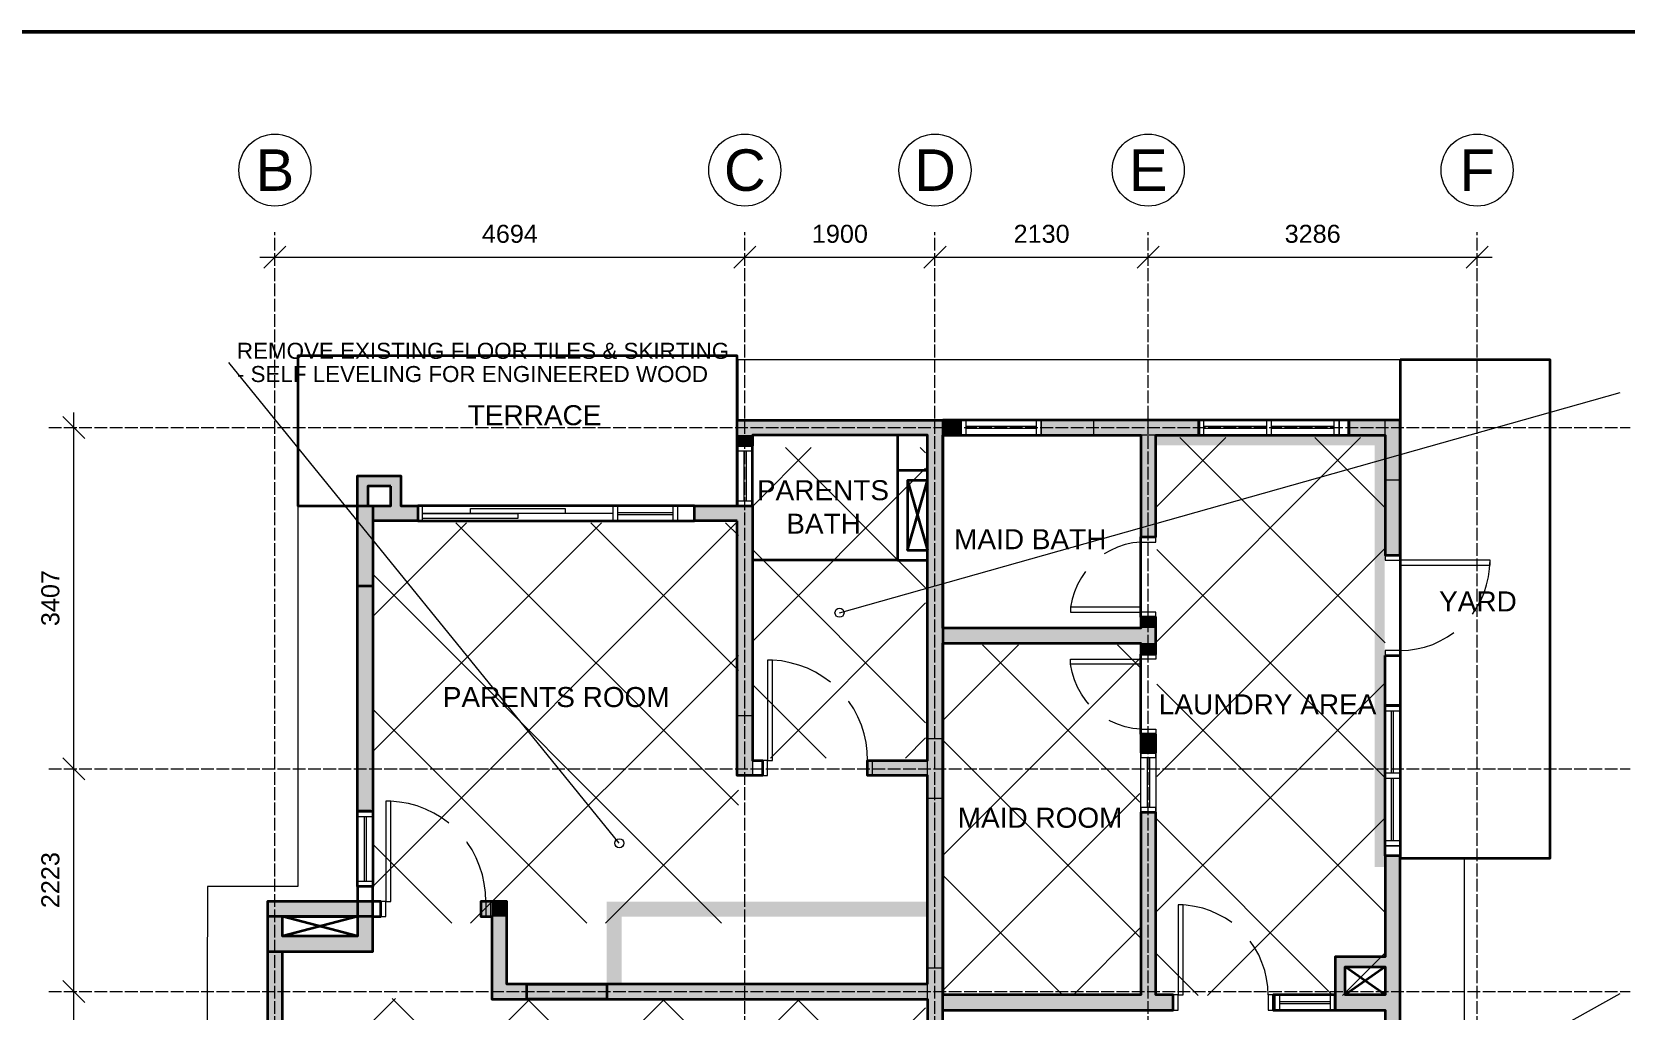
# Model space of a CAD drawing. Header units: millimetres. Extents: x 5 to 415, y 5 to 292.
# Drawn here: x 91.8 to 251, y 194.3 to 292 of the extents above; entities that cross this region are included whole.
import ezdxf
from ezdxf.enums import TextEntityAlignment as Align

# ---------------------------------------------------------------- set-up
doc = ezdxf.new("R2010")
doc.units = ezdxf.units.MM
doc.linetypes.add('DASHED', pattern=[1.524, 1.27, -0.254])
for name, color, linetype, lineweight in [('0-SHEET', 7, 'CONTINUOUS', 50), ('A-DOOR', 7, 'CONTINUOUS', 18), ('A-GRID', 8, 'DASHED', 13), ('A-GRID-TAG', 7, 'CONTINUOUS', 18), ('A-WALL', 250, 'CONTINUOUS', 35), ('A-WALL-DEMO', 1, 'DASHED', 35), ('A-WALL-FILL', 250, 'CONTINUOUS', 0), ('A-WALL-NEW', 5, 'CONTINUOUS', 35), ('A-WIND', 7, 'CONTINUOUS', 13), ('I-DIM', 5, 'CONTINUOUS', 13), ('I-NOTE', 1, 'CONTINUOUS', 13), ('I-ROOM', 7, 'CONTINUOUS', 13)]:
    doc.layers.add(name, color=color, linetype=linetype, lineweight=lineweight)
doc.styles.get("Standard").update_dxf_attribs({"font": 'arial.ttf'})

msp = doc.modelspace()

# ---------------------------------------------------------------- hatches: boundary and pattern name
at = {"layer": 'A-WALL-DEMO'}
h = msp.add_hatch(color=1, dxfattribs=at)
h.dxf.hatch_style = 1
h.paths.add_polyline_path([(181.29, 196.93), (137.77, 196.93), (181.29, 195.44), (181.29, 196.93)])
h = msp.add_hatch(color=1, dxfattribs=at)
h.dxf.hatch_style = 1
h.paths.add_polyline_path([(137.77, 196.93), (181.29, 195.44), (137.77, 195.44), (137.77, 196.93)])
at = {"layer": 'A-WALL-FILL', "true_color": 0x4d4d4d}
h = msp.add_hatch(color=7, dxfattribs=at)
h.dxf.hatch_style = 1
h.paths.add_polyline_path([(182.81, 253.25), (162.29, 253.25), (182.81, 251.75), (182.81, 253.25)])
h = msp.add_hatch(color=7, dxfattribs=at)
h.dxf.hatch_style = 1
h.paths.add_polyline_path([(162.29, 253.25), (182.81, 251.75), (162.29, 251.75), (162.29, 253.25)])
h = msp.add_hatch(color=7, dxfattribs=at)
h.dxf.hatch_style = 1
h.paths.add_polyline_path([(184.65, 253.25), (182.81, 253.25), (184.65, 251.75), (184.65, 253.25)])
h = msp.add_hatch(color=7, dxfattribs=at)
h.dxf.hatch_style = 1
h.paths.add_polyline_path([(182.81, 253.25), (184.65, 251.75), (182.81, 251.75), (182.81, 253.25)])
h = msp.add_hatch(color=7, dxfattribs=at)
h.dxf.hatch_style = 1
h.paths.add_polyline_path([(197.91, 253.25), (192.65, 253.25), (197.91, 251.75), (197.91, 253.25)])
h = msp.add_hatch(color=7, dxfattribs=at)
h.dxf.hatch_style = 1
h.paths.add_polyline_path([(192.65, 253.25), (197.91, 251.75), (192.65, 251.75), (192.65, 253.25)])
h = msp.add_hatch(color=7, dxfattribs=at)
h.dxf.hatch_style = 1
h.paths.add_polyline_path([(208.4, 253.25), (197.91, 253.25), (208.4, 251.75), (208.4, 253.25)])
h = msp.add_hatch(color=7, dxfattribs=at)
h.dxf.hatch_style = 1
h.paths.add_polyline_path([(197.91, 253.25), (208.4, 251.75), (197.91, 251.75), (197.91, 253.25)])
h = msp.add_hatch(color=7, dxfattribs=at)
h.dxf.hatch_style = 1
h.paths.add_polyline_path([(227.01, 253.25), (223.39, 253.25), (227.01, 251.75), (227.01, 253.25)])
h = msp.add_hatch(color=7, dxfattribs=at)
h.dxf.hatch_style = 1
h.paths.add_polyline_path([(223.39, 253.25), (227.01, 251.75), (223.39, 251.75), (223.39, 253.25)])
h = msp.add_hatch(color=7, dxfattribs=at)
h.dxf.hatch_style = 1
h.paths.add_polyline_path([(228.51, 253.25), (227.01, 253.25), (228.51, 247.24), (228.51, 253.25)])
h = msp.add_hatch(color=7, dxfattribs=at)
h.dxf.hatch_style = 1
h.paths.add_polyline_path([(227.01, 253.25), (228.51, 247.24), (227.01, 247.24), (227.01, 253.25)])
h = msp.add_hatch(color=7, dxfattribs=at)
h.dxf.hatch_style = 1
h.paths.add_polyline_path([(163.81, 251.75), (162.29, 251.75), (163.81, 250.67), (163.81, 251.75)])
h = msp.add_hatch(color=7, dxfattribs=at)
h.dxf.hatch_style = 1
h.paths.add_polyline_path([(162.29, 251.75), (163.81, 250.67), (162.29, 250.67), (162.29, 251.75)])
h = msp.add_hatch(color=7, dxfattribs=at)
h.dxf.hatch_style = 1
h.paths.add_polyline_path([(182.81, 251.75), (181.29, 251.75), (182.81, 239.27), (182.81, 251.75)])
h = msp.add_hatch(color=7, dxfattribs=at)
h.dxf.hatch_style = 1
h.paths.add_polyline_path([(181.29, 251.75), (182.81, 239.27), (181.29, 239.27), (181.29, 251.75)])
h = msp.add_hatch(color=7, dxfattribs=at)
h.dxf.hatch_style = 1
h.paths.add_polyline_path([(204.11, 251.75), (202.59, 251.75), (204.11, 241.57), (204.11, 251.75)])
h = msp.add_hatch(color=7, dxfattribs=at)
h.dxf.hatch_style = 1
h.paths.add_polyline_path([(202.59, 251.75), (204.11, 241.57), (202.59, 241.57), (202.59, 251.75)])
h = msp.add_hatch(color=7, dxfattribs=at)
h.dxf.hatch_style = 1
h.paths.add_polyline_path([(128.69, 247.66), (124.36, 247.66), (128.69, 246.66), (128.69, 247.66)])
h = msp.add_hatch(color=7, dxfattribs=at)
h.dxf.hatch_style = 1
h.paths.add_polyline_path([(124.36, 247.66), (128.69, 246.66), (124.36, 246.66), (124.36, 247.66)])
h = msp.add_hatch(color=7, dxfattribs=at)
h.dxf.hatch_style = 1
h.paths.add_polyline_path([(228.51, 247.24), (227.01, 247.24), (228.51, 239.75), (228.51, 247.24)])
h = msp.add_hatch(color=7, dxfattribs=at)
h.dxf.hatch_style = 1
h.paths.add_polyline_path([(227.01, 247.24), (228.51, 239.75), (227.01, 239.75), (227.01, 247.24)])
h = msp.add_hatch(color=7, dxfattribs=at)
h.dxf.hatch_style = 1
h.paths.add_polyline_path([(125.37, 246.66), (124.36, 246.66), (125.37, 244.67), (125.37, 246.66)])
h = msp.add_hatch(color=7, dxfattribs=at)
h.dxf.hatch_style = 1
h.paths.add_polyline_path([(124.36, 246.66), (125.37, 244.67), (124.36, 244.67), (124.36, 246.66)])
h = msp.add_hatch(color=7, dxfattribs=at)
h.dxf.hatch_style = 1
h.paths.add_polyline_path([(128.69, 246.66), (127.69, 246.66), (128.69, 244.67), (128.69, 246.66)])
h = msp.add_hatch(color=7, dxfattribs=at)
h.dxf.hatch_style = 1
h.paths.add_polyline_path([(127.69, 246.66), (128.69, 244.67), (127.69, 244.67), (127.69, 246.66)])
h = msp.add_hatch(color=7, dxfattribs=at)
h.dxf.hatch_style = 1
h.paths.add_polyline_path([(130.36, 244.67), (124.36, 244.67), (130.36, 243.17), (130.36, 244.67)])
h = msp.add_hatch(color=7, dxfattribs=at)
h.dxf.hatch_style = 1
h.paths.add_polyline_path([(124.36, 244.67), (130.36, 243.17), (124.36, 243.17), (124.36, 244.67)])
h = msp.add_hatch(color=7, dxfattribs=at)
h.dxf.hatch_style = 1
h.paths.add_polyline_path([(124.36, 244.67), (124.36, 236.67), (125.87, 244.67), (124.36, 244.67)])
h = msp.add_hatch(color=7, dxfattribs=at)
h.dxf.hatch_style = 1
h.paths.add_polyline_path([(124.36, 236.67), (125.87, 244.67), (125.87, 236.67), (124.36, 236.67)])
h = msp.add_hatch(color=7, dxfattribs=at)
h.dxf.hatch_style = 1
h.paths.add_polyline_path([(163.81, 244.67), (158, 244.67), (163.81, 243.17), (163.81, 244.67)])
h = msp.add_hatch(color=7, dxfattribs=at)
h.dxf.hatch_style = 1
h.paths.add_polyline_path([(158, 244.67), (163.81, 243.17), (158, 243.17), (158, 244.67)])
h = msp.add_hatch(color=7, dxfattribs=at)
h.dxf.hatch_style = 1
h.paths.add_polyline_path([(125.87, 243.17), (124.36, 243.17), (125.87, 214.2), (125.87, 243.17)])
h = msp.add_hatch(color=7, dxfattribs=at)
h.dxf.hatch_style = 1
h.paths.add_polyline_path([(124.36, 243.17), (125.87, 214.2), (124.36, 214.2), (124.36, 243.17)])
h = msp.add_hatch(color=7, dxfattribs=at)
h.dxf.hatch_style = 1
h.paths.add_polyline_path([(163.81, 243.17), (162.29, 243.17), (163.81, 223.76), (163.81, 243.17)])
h = msp.add_hatch(color=7, dxfattribs=at)
h.dxf.hatch_style = 1
h.paths.add_polyline_path([(162.29, 243.17), (163.81, 223.76), (162.29, 223.76), (162.29, 243.17)])
h = msp.add_hatch(color=7, dxfattribs=at)
h.dxf.hatch_style = 1
h.paths.add_polyline_path([(182.81, 239.27), (181.29, 239.27), (182.81, 230.97), (182.81, 239.27)])
h = msp.add_hatch(color=7, dxfattribs=at)
h.dxf.hatch_style = 1
h.paths.add_polyline_path([(181.29, 239.27), (182.81, 230.97), (181.29, 230.97), (181.29, 239.27)])
h = msp.add_hatch(color=7, dxfattribs=at)
h.dxf.hatch_style = 1
h.paths.add_polyline_path([(204.11, 232.47), (182.81, 232.47), (204.11, 230.97), (204.11, 232.47)])
h = msp.add_hatch(color=7, dxfattribs=at)
h.dxf.hatch_style = 1
h.paths.add_polyline_path([(182.81, 232.47), (204.11, 230.97), (182.81, 230.97), (182.81, 232.47)])
h = msp.add_hatch(color=7, dxfattribs=at)
h.dxf.hatch_style = 1
h.paths.add_polyline_path([(204.11, 233.57), (202.59, 233.57), (204.11, 232.47), (204.11, 233.57)])
h = msp.add_hatch(color=7, dxfattribs=at)
h.dxf.hatch_style = 1
h.paths.add_polyline_path([(202.59, 233.57), (204.11, 232.47), (202.59, 232.47), (202.59, 233.57)])
h = msp.add_hatch(color=7, dxfattribs=at)
h.dxf.hatch_style = 1
h.paths.add_polyline_path([(182.81, 230.97), (181.29, 230.97), (182.81, 221.46), (182.81, 230.97)])
h = msp.add_hatch(color=7, dxfattribs=at)
h.dxf.hatch_style = 1
h.paths.add_polyline_path([(181.29, 230.97), (182.81, 221.46), (181.29, 221.46), (181.29, 230.97)])
h = msp.add_hatch(color=7, dxfattribs=at)
h.dxf.hatch_style = 1
h.paths.add_polyline_path([(204.11, 230.97), (202.59, 230.97), (204.11, 229.87), (204.11, 230.97)])
h = msp.add_hatch(color=7, dxfattribs=at)
h.dxf.hatch_style = 1
h.paths.add_polyline_path([(202.59, 230.97), (204.11, 229.87), (202.59, 229.87), (202.59, 230.97)])
h = msp.add_hatch(color=7, dxfattribs=at)
h.dxf.hatch_style = 1
h.paths.add_polyline_path([(163.81, 223.76), (162.29, 223.76), (163.81, 217.76), (163.81, 223.76)])
h = msp.add_hatch(color=7, dxfattribs=at)
h.dxf.hatch_style = 1
h.paths.add_polyline_path([(162.29, 223.76), (163.81, 217.76), (162.29, 217.76), (162.29, 223.76)])
h = msp.add_hatch(color=7, dxfattribs=at)
h.dxf.hatch_style = 1
h.paths.add_polyline_path([(182.81, 221.46), (181.29, 221.46), (182.81, 215.46), (182.81, 221.46)])
h = msp.add_hatch(color=7, dxfattribs=at)
h.dxf.hatch_style = 1
h.paths.add_polyline_path([(181.29, 221.46), (182.81, 215.46), (181.29, 215.46), (181.29, 221.46)])
h = msp.add_hatch(color=7, dxfattribs=at)
h.dxf.hatch_style = 1
h.paths.add_polyline_path([(204.11, 221.87), (202.59, 221.87), (204.11, 220.05), (204.11, 221.87)])
h = msp.add_hatch(color=7, dxfattribs=at)
h.dxf.hatch_style = 1
h.paths.add_polyline_path([(202.59, 221.87), (204.11, 220.05), (202.59, 220.05), (202.59, 221.87)])
h = msp.add_hatch(color=7, dxfattribs=at)
h.dxf.hatch_style = 1
h.paths.add_polyline_path([(181.29, 219.27), (175.29, 219.27), (181.29, 217.76), (181.29, 219.27)])
h = msp.add_hatch(color=7, dxfattribs=at)
h.dxf.hatch_style = 1
h.paths.add_polyline_path([(175.29, 219.27), (181.29, 217.76), (175.29, 217.76), (175.29, 219.27)])
h = msp.add_hatch(color=7, dxfattribs=at)
h.dxf.hatch_style = 1
h.paths.add_polyline_path([(182.81, 215.46), (181.29, 215.46), (182.81, 198.54), (182.81, 215.46)])
h = msp.add_hatch(color=7, dxfattribs=at)
h.dxf.hatch_style = 1
h.paths.add_polyline_path([(181.29, 215.46), (182.81, 198.54), (181.29, 198.54), (181.29, 215.46)])
h = msp.add_hatch(color=7, dxfattribs=at)
h.dxf.hatch_style = 1
h.paths.add_polyline_path([(204.11, 214.07), (202.59, 214.07), (204.11, 195.85), (204.11, 214.07)])
h = msp.add_hatch(color=7, dxfattribs=at)
h.dxf.hatch_style = 1
h.paths.add_polyline_path([(202.59, 214.07), (204.11, 195.85), (202.59, 195.85), (202.59, 214.07)])
h = msp.add_hatch(color=7, dxfattribs=at)
h.dxf.hatch_style = 1
h.paths.add_polyline_path([(228.51, 209.74), (227.01, 209.74), (228.51, 199.64), (228.51, 209.74)])
h = msp.add_hatch(color=7, dxfattribs=at)
h.dxf.hatch_style = 1
h.paths.add_polyline_path([(227.01, 209.74), (228.51, 199.64), (227.01, 199.64), (227.01, 209.74)])
h = msp.add_hatch(color=7, dxfattribs=at)
h.dxf.hatch_style = 1
h.paths.add_polyline_path([(125.87, 205.19), (115.36, 205.19), (125.87, 203.69), (125.87, 205.19)])
h = msp.add_hatch(color=7, dxfattribs=at)
h.dxf.hatch_style = 1
h.paths.add_polyline_path([(115.36, 205.19), (125.87, 203.69), (115.36, 203.69), (115.36, 205.19)])
h = msp.add_hatch(color=7, dxfattribs=at)
h.dxf.hatch_style = 1
h.paths.add_polyline_path([(139.26, 205.19), (136.66, 205.19), (139.26, 203.69), (139.26, 205.19)])
h = msp.add_hatch(color=7, dxfattribs=at)
h.dxf.hatch_style = 1
h.paths.add_polyline_path([(136.66, 205.19), (139.26, 203.69), (136.66, 203.69), (136.66, 205.19)])
h = msp.add_hatch(color=7, dxfattribs=at)
h.dxf.hatch_style = 1
h.paths.add_polyline_path([(116.86, 203.69), (115.36, 203.69), (116.86, 201.7), (116.86, 203.69)])
h = msp.add_hatch(color=7, dxfattribs=at)
h.dxf.hatch_style = 1
h.paths.add_polyline_path([(115.36, 203.69), (116.86, 201.7), (115.36, 201.7), (115.36, 203.69)])
h = msp.add_hatch(color=7, dxfattribs=at)
h.dxf.hatch_style = 1
h.paths.add_polyline_path([(125.87, 203.69), (124.36, 203.69), (125.87, 201.7), (125.87, 203.69)])
h = msp.add_hatch(color=7, dxfattribs=at)
h.dxf.hatch_style = 1
h.paths.add_polyline_path([(124.36, 203.69), (125.87, 201.7), (124.36, 201.7), (124.36, 203.69)])
h = msp.add_hatch(color=7, dxfattribs=at)
h.dxf.hatch_style = 1
h.paths.add_polyline_path([(139.26, 203.69), (137.77, 203.69), (139.26, 196.93), (139.26, 203.69)])
h = msp.add_hatch(color=7, dxfattribs=at)
h.dxf.hatch_style = 1
h.paths.add_polyline_path([(137.77, 203.69), (139.26, 196.93), (137.77, 196.93), (137.77, 203.69)])
h = msp.add_hatch(color=7, dxfattribs=at)
h.dxf.hatch_style = 1
h.paths.add_polyline_path([(125.87, 201.7), (115.36, 201.7), (125.87, 200.18), (125.87, 201.7)])
h = msp.add_hatch(color=7, dxfattribs=at)
h.dxf.hatch_style = 1
h.paths.add_polyline_path([(115.36, 201.7), (125.87, 200.18), (115.36, 200.18), (115.36, 201.7)])
h = msp.add_hatch(color=7, dxfattribs=at)
h.dxf.hatch_style = 1
h.paths.add_polyline_path([(116.86, 200.18), (115.36, 200.18), (116.86, 189.13), (116.86, 200.18)])
h = msp.add_hatch(color=7, dxfattribs=at)
h.dxf.hatch_style = 1
h.paths.add_polyline_path([(115.36, 200.18), (116.86, 189.13), (115.36, 189.13), (115.36, 200.18)])
h = msp.add_hatch(color=7, dxfattribs=at)
h.dxf.hatch_style = 1
h.paths.add_polyline_path([(228.51, 199.64), (222.01, 199.64), (228.51, 198.65), (228.51, 199.64)])
h = msp.add_hatch(color=7, dxfattribs=at)
h.dxf.hatch_style = 1
h.paths.add_polyline_path([(222.01, 199.64), (228.51, 198.65), (222.01, 198.65), (222.01, 199.64)])
h = msp.add_hatch(color=7, dxfattribs=at)
h.dxf.hatch_style = 1
h.paths.add_polyline_path([(182.81, 198.54), (181.29, 198.54), (182.81, 187.53), (182.81, 198.54)])
h = msp.add_hatch(color=7, dxfattribs=at)
h.dxf.hatch_style = 1
h.paths.add_polyline_path([(181.29, 198.54), (182.81, 187.53), (181.29, 187.53), (181.29, 198.54)])
h = msp.add_hatch(color=7, dxfattribs=at)
h.dxf.hatch_style = 1
h.paths.add_polyline_path([(223, 198.65), (222.01, 198.65), (223, 195.85), (223, 198.65)])
h = msp.add_hatch(color=7, dxfattribs=at)
h.dxf.hatch_style = 1
h.paths.add_polyline_path([(222.01, 198.65), (223, 195.85), (222.01, 195.85), (222.01, 198.65)])
h = msp.add_hatch(color=7, dxfattribs=at)
h.dxf.hatch_style = 1
h.paths.add_polyline_path([(228.51, 198.65), (227.01, 198.65), (228.51, 195.85), (228.51, 198.65)])
h = msp.add_hatch(color=7, dxfattribs=at)
h.dxf.hatch_style = 1
h.paths.add_polyline_path([(227.01, 198.65), (228.51, 195.85), (227.01, 195.85), (227.01, 198.65)])
h = msp.add_hatch(color=7, dxfattribs=at)
h.dxf.hatch_style = 1
h.paths.add_polyline_path([(181.29, 196.93), (137.77, 196.93), (181.29, 195.44), (181.29, 196.93)])
h = msp.add_hatch(color=7, dxfattribs=at)
h.dxf.hatch_style = 1
h.paths.add_polyline_path([(137.77, 196.93), (181.29, 195.44), (137.77, 195.44), (137.77, 196.93)])
h = msp.add_hatch(color=7, dxfattribs=at)
h.dxf.hatch_style = 1
h.paths.add_polyline_path([(141.25, 195.44), (149.27, 195.44), (141.25, 196.93), (141.25, 195.44)])
h = msp.add_hatch(color=7, dxfattribs=at)
h.dxf.hatch_style = 1
h.paths.add_polyline_path([(149.27, 195.44), (141.25, 196.93), (149.27, 196.93), (149.27, 195.44)])
h = msp.add_hatch(color=7, dxfattribs=at)
h.dxf.hatch_style = 1
h.paths.add_polyline_path([(205.82, 195.85), (182.81, 195.85), (205.82, 194.33), (205.82, 195.85)])
h = msp.add_hatch(color=7, dxfattribs=at)
h.dxf.hatch_style = 1
h.paths.add_polyline_path([(182.81, 195.85), (205.82, 194.33), (182.81, 194.33), (182.81, 195.85)])
h = msp.add_hatch(color=7, dxfattribs=at)
h.dxf.hatch_style = 1
h.paths.add_polyline_path([(228.51, 195.85), (222.01, 195.85), (228.51, 194.33), (228.51, 195.85)])
h = msp.add_hatch(color=7, dxfattribs=at)
h.dxf.hatch_style = 1
h.paths.add_polyline_path([(222.01, 195.85), (228.51, 194.33), (222.01, 194.33), (222.01, 195.85)])
h = msp.add_hatch(color=7, dxfattribs=at)
h.dxf.hatch_style = 1
h.paths.add_polyline_path([(228.51, 194.33), (227.01, 194.33), (228.51, 191.65), (228.51, 194.33)])
h = msp.add_hatch(color=7, dxfattribs=at)
h.dxf.hatch_style = 1
h.paths.add_polyline_path([(227.01, 194.33), (228.51, 191.65), (227.01, 191.65), (227.01, 194.33)])
at = {"layer": 'A-WALL-NEW'}
h = msp.add_hatch(color=5, dxfattribs=at)
h.dxf.hatch_style = 1
h.paths.add_polyline_path([(226.97, 251.72), (204.07, 251.72), (226.97, 250.72), (226.97, 251.72)])
h = msp.add_hatch(color=5, dxfattribs=at)
h.dxf.hatch_style = 1
h.paths.add_polyline_path([(204.07, 251.72), (226.97, 250.72), (204.07, 250.72), (204.07, 251.72)])
h = msp.add_hatch(color=5, dxfattribs=at)
h.dxf.hatch_style = 1
h.paths.add_polyline_path([(226.97, 250.72), (225.97, 250.72), (226.97, 208.63), (226.97, 250.72)])
h = msp.add_hatch(color=5, dxfattribs=at)
h.dxf.hatch_style = 1
h.paths.add_polyline_path([(225.97, 250.72), (226.97, 208.63), (225.97, 208.63), (225.97, 250.72)])
h = msp.add_hatch(color=5, dxfattribs=at)
h.dxf.hatch_style = 1
h.paths.add_polyline_path([(139.24, 205.17), (137.74, 205.17), (139.24, 203.67), (139.24, 205.17)])
h = msp.add_hatch(color=5, dxfattribs=at)
h.dxf.hatch_style = 1
h.paths.add_polyline_path([(137.74, 205.17), (139.24, 203.67), (137.74, 203.67), (137.74, 205.17)])
h = msp.add_hatch(color=5, dxfattribs=at)
h.dxf.hatch_style = 1
h.paths.add_polyline_path([(181.28, 205.17), (149.24, 205.17), (181.28, 203.67), (181.28, 205.17)])
h = msp.add_hatch(color=5, dxfattribs=at)
h.dxf.hatch_style = 1
h.paths.add_polyline_path([(149.24, 205.17), (181.28, 203.67), (149.24, 203.67), (149.24, 205.17)])
h = msp.add_hatch(color=5, dxfattribs=at)
h.dxf.hatch_style = 1
h.paths.add_polyline_path([(139.24, 203.67), (137.74, 203.67), (139.24, 196.93), (139.24, 203.67)])
h = msp.add_hatch(color=5, dxfattribs=at)
h.dxf.hatch_style = 1
h.paths.add_polyline_path([(137.74, 203.67), (139.24, 196.93), (137.74, 196.93), (137.74, 203.67)])
h = msp.add_hatch(color=5, dxfattribs=at)
h.dxf.hatch_style = 1
h.paths.add_polyline_path([(150.74, 203.67), (149.24, 203.67), (150.74, 195.43), (150.74, 203.67)])
h = msp.add_hatch(color=5, dxfattribs=at)
h.dxf.hatch_style = 1
h.paths.add_polyline_path([(149.24, 203.67), (150.74, 195.43), (149.24, 195.43), (149.24, 203.67)])
h = msp.add_hatch(color=5, dxfattribs=at)
h.dxf.hatch_style = 1
h.paths.add_polyline_path([(141.24, 196.93), (137.74, 196.93), (141.24, 195.43), (141.24, 196.93)])
h = msp.add_hatch(color=5, dxfattribs=at)
h.dxf.hatch_style = 1
h.paths.add_polyline_path([(137.74, 196.93), (141.24, 195.43), (137.74, 195.43), (137.74, 196.93)])
at = {"layer": 'I-NOTE'}
h = msp.add_hatch(dxfattribs=at)
h.set_pattern_fill('ANSI37', scale=3)
h.paths.add_polyline_path([(204.2, 195.8), (227, 195.8), (227, 251.5), (204.2, 251.5)])
h = msp.add_hatch(dxfattribs=at)
h.set_pattern_fill('ANSI37', scale=3)
h.paths.add_polyline_path([(163.9, 219.5), (181.1, 219.5), (181.1, 250.5), (163.9, 250.5)])
h = msp.add_hatch(dxfattribs=at)
h.set_pattern_fill('ANSI37', scale=3)
h.paths.add_polyline_path([(125.9, 203), (162.4, 203), (162.4, 243), (125.9, 243)])
h = msp.add_hatch(dxfattribs=at)
h.set_pattern_fill('ANSI37', scale=3)
h.paths.add_polyline_path([(182.8, 195.8), (202.5, 195.8), (202.5, 230.8), (182.8, 230.8)])
h = msp.add_hatch(dxfattribs=at)
h.set_pattern_fill('ANSI37', scale=3)
h.paths.add_polyline_path([(116.9, 146), (148.5, 146), (148.5, 195.5), (116.9, 195.5)])
h = msp.add_hatch(dxfattribs=at)
h.set_pattern_fill('ANSI37', scale=3)
h.paths.add_polyline_path([(148.5, 146), (181.1, 146), (181.1, 195.5), (148.5, 195.5)])

# ---------------------------------------------------------------- linework, layer by layer
at = {"layer": '0-SHEET'}
msp.add_lwpolyline([(5, 5), (415, 5), (415, 292), (5, 292)], close=True, dxfattribs=at)
at = {"layer": 'A-DOOR'}
for points in [[(184.65, 253.25), (192.65, 253.25), (192.65, 251.75), (184.65, 251.75), (184.65, 253.25)], [(185.15, 253.25), (184.65, 253.25), (184.65, 251.75), (185.15, 251.75), (185.15, 253.25)], [(192.65, 253.25), (192.15, 253.25), (192.15, 251.75), (192.65, 251.75), (192.65, 253.25)], [(208.4, 253.25), (222.4, 253.25), (222.4, 251.75), (208.4, 251.75), (208.4, 253.25)], [(208.9, 253.25), (208.4, 253.25), (208.4, 251.75), (208.9, 251.75), (208.9, 253.25)], [(215.66, 253.25), (215.16, 253.25), (215.16, 251.75), (215.66, 251.75), (215.66, 253.25)], [(222.4, 253.25), (221.9, 253.25), (221.9, 251.75), (222.4, 251.75), (222.4, 253.25)], [(192.15, 252.6), (185.15, 252.6)], [(192.15, 252.4), (185.15, 252.4)], [(215.16, 252.6), (208.9, 252.6)], [(215.16, 252.4), (208.9, 252.4)], [(221.9, 252.6), (215.66, 252.6)], [(221.9, 252.4), (215.66, 252.4)], [(162.29, 244.67), (162.29, 250.67), (163.81, 250.67), (163.81, 244.67), (162.29, 244.67)], [(162.29, 250.67), (162.29, 250.17), (163.81, 250.17), (163.81, 250.67), (162.29, 250.67)], [(162.94, 250.17), (162.94, 245.16)], [(163.16, 250.17), (163.16, 245.16)], [(162.29, 245.16), (162.29, 244.67), (163.81, 244.67), (163.81, 245.16), (162.29, 245.16)], [(130.36, 244.67), (130.36, 243.17), (156.36, 243.17), (156.36, 244.67), (130.36, 244.67)], [(130.85, 244.67), (130.36, 244.67), (130.36, 243.17), (130.85, 243.17), (130.85, 244.67)], [(149.86, 243.91), (130.85, 243.91)], [(140.37, 243.91), (140.37, 243.41), (130.85, 243.41), (130.85, 243.91), (140.37, 243.91)], [(145.11, 244.41), (145.11, 243.91), (135.62, 243.91), (135.62, 244.41), (145.11, 244.41)], [(150.35, 244.67), (149.86, 244.67), (149.86, 243.17), (150.35, 243.17), (150.35, 244.67)], [(150.35, 244.02), (155.86, 244.02)], [(150.35, 243.82), (155.86, 243.82)], [(156.36, 244.67), (155.86, 244.67), (155.86, 243.17), (156.36, 243.17), (156.36, 244.67)], [(202.59, 241.07), (201.81, 240.98), (201.03, 240.81), (200.27, 240.55), (199.56, 240.22), (198.95, 239.88)], [(204.11, 241.07), (204.11, 241.57), (202.59, 241.57), (202.59, 241.07), (204.11, 241.07)], [(227.01, 239.75), (227.01, 239.25), (228.51, 239.25), (228.51, 239.75), (227.01, 239.75)], [(228.51, 239.25), (228.51, 238.75), (237.5, 238.75), (237.5, 239.25), (228.51, 239.25)], [(235.72, 233.88), (236.15, 234.5), (236.57, 235.24), (236.89, 236), (237.15, 236.78), (237.35, 237.58), (237.45, 238.4), (237.5, 239.25)], [(197.07, 238.12), (196.66, 237.54), (196.29, 236.84), (195.96, 236.11), (195.75, 235.35), (195.59, 234.57)], [(202.59, 234.07), (202.59, 234.57), (195.59, 234.57), (195.59, 234.07), (202.59, 234.07)], [(204.11, 233.57), (204.11, 234.07), (202.59, 234.07), (202.59, 233.57), (204.11, 233.57)], [(228.51, 230.24), (229.33, 230.28), (230.15, 230.39), (230.95, 230.58), (231.76, 230.84), (232.51, 231.19), (233.23, 231.6), (233.88, 232.03)], [(165.3, 219.27), (165.8, 219.27), (165.8, 229.26), (165.3, 229.26), (165.3, 219.27)], [(171.61, 227.07), (171.59, 227.09), (170.85, 227.61), (170.09, 228.09), (169.29, 228.48), (168.45, 228.78), (167.58, 229.02), (166.69, 229.2), (165.8, 229.26)], [(202.59, 229.37), (202.59, 228.87), (195.59, 228.87), (195.59, 229.37), (202.59, 229.37)], [(204.11, 229.87), (204.11, 229.37), (202.59, 229.37), (202.59, 229.87), (204.11, 229.87)], [(227.01, 230.24), (227.01, 229.74), (228.51, 229.74), (228.51, 230.24), (227.01, 230.24)], [(197.41, 224.88), (197.11, 225.23), (196.66, 225.88), (196.29, 226.57), (195.96, 227.31), (195.75, 228.07), (195.59, 228.87)], [(175.29, 219.27), (175.27, 220.16), (175.16, 221.05), (174.97, 221.92), (174.69, 222.78), (174.34, 223.61), (173.93, 224.41), (173.43, 225.14), (173.41, 225.19)], [(228.51, 224.73), (228.51, 210.74), (227.01, 210.74), (227.01, 224.73), (228.51, 224.73)], [(228.51, 224.23), (228.51, 224.73), (227.01, 224.73), (227.01, 224.23), (228.51, 224.23)], [(202.59, 222.37), (201.81, 222.46), (201.03, 222.61), (200.27, 222.87), (199.56, 223.19), (199.43, 223.26)], [(227.66, 217.99), (227.66, 224.23)], [(227.86, 217.99), (227.86, 224.23)], [(204.11, 222.37), (204.11, 221.87), (202.59, 221.87), (202.59, 222.37), (204.11, 222.37)], [(202.59, 214.07), (202.59, 220.05), (204.11, 220.05), (204.11, 214.07), (202.59, 214.07)], [(202.59, 220.05), (202.59, 219.55), (204.11, 219.55), (204.11, 220.05), (202.59, 220.05)], [(164.81, 217.76), (165.3, 217.76), (165.3, 219.27), (164.81, 219.27), (164.81, 217.76)], [(175.29, 217.76), (175.81, 217.76), (175.81, 219.27), (175.29, 219.27), (175.29, 217.76)], [(203.24, 219.55), (203.24, 214.57)], [(203.46, 219.55), (203.46, 214.57)], [(228.51, 217.5), (228.51, 217.99), (227.01, 217.99), (227.01, 217.5), (228.51, 217.5)], [(227.66, 211.23), (227.66, 217.5)], [(227.86, 211.23), (227.86, 217.5)], [(127.17, 205.19), (127.67, 205.19), (127.67, 215.2), (127.17, 215.2), (127.17, 205.19)], [(133.48, 212.99), (133.45, 213.03), (132.72, 213.55), (131.96, 214.01), (131.14, 214.4), (130.31, 214.72), (129.45, 214.96), (128.56, 215.11), (127.67, 215.2)], [(124.36, 206.68), (124.36, 214.2), (125.87, 214.2), (125.87, 206.68), (124.36, 206.68)], [(124.36, 214.2), (124.36, 213.68), (125.87, 213.68), (125.87, 214.2), (124.36, 214.2)], [(125.01, 213.68), (125.01, 207.18)], [(125.22, 213.68), (125.22, 207.18)], [(202.59, 214.57), (202.59, 214.07), (204.11, 214.07), (204.11, 214.57), (202.59, 214.57)], [(137.16, 205.19), (137.14, 206.08), (137.01, 206.99), (136.83, 207.85), (136.55, 208.7), (136.21, 209.54), (135.79, 210.32), (135.3, 211.08), (135.27, 211.13)], [(228.51, 210.74), (228.51, 211.23), (227.01, 211.23), (227.01, 210.74), (228.51, 210.74)], [(124.36, 207.18), (124.36, 206.68), (125.87, 206.68), (125.87, 207.18), (124.36, 207.18)], [(126.67, 203.69), (127.17, 203.69), (127.17, 205.19), (126.67, 205.19), (126.67, 203.69)], [(137.16, 203.69), (137.66, 203.69), (137.66, 205.19), (137.16, 205.19), (137.16, 203.69)], [(206.32, 195.85), (206.82, 195.85), (206.82, 204.84), (206.32, 204.84), (206.32, 195.85)], [(211.69, 203.07), (211.06, 203.5), (210.33, 203.89), (209.57, 204.24), (208.79, 204.5), (207.97, 204.69), (207.14, 204.8), (206.32, 204.84)], [(215.33, 195.85), (215.29, 196.67), (215.16, 197.5), (214.99, 198.3), (214.7, 199.1), (214.38, 199.86), (213.97, 200.57), (213.53, 201.22)], [(205.82, 194.33), (206.32, 194.33), (206.32, 195.85), (205.82, 195.85), (205.82, 194.33)], [(215.33, 194.33), (215.83, 194.33), (215.83, 195.85), (215.33, 195.85), (215.33, 194.33)], [(222.01, 194.33), (216, 194.33), (216, 195.85), (222.01, 195.85), (222.01, 194.33)], [(216, 194.33), (216.5, 194.33), (216.5, 195.85), (216, 195.85), (216, 194.33)], [(221.51, 194.33), (222.01, 194.33), (222.01, 195.85), (221.51, 195.85), (221.51, 194.33)], [(216.5, 195.2), (221.51, 195.2)], [(216.5, 194.98), (221.51, 194.98)]]:
    msp.add_lwpolyline(points, dxfattribs=at)
at = {"layer": 'A-GRID'}
for p, q in [((116.1, 37), (116.1, 272)), ((163.04, 37), (163.04, 272)), ((182.04, 37), (182.04, 272)), ((203.34, 37), (203.34, 272)), ((236.2, 37), (236.2, 272)), ((93.5, 252.5), (251.5, 252.5)), ((93.5, 218.43), (251.5, 218.43)), ((93.5, 196.2), (251.5, 196.2))]:
    msp.add_line(p, q, dxfattribs=at)
at = {"layer": 'A-GRID-TAG'}
for centre in [(116.1, 278.2), (163.04, 278.2), (182.04, 278.2), (203.34, 278.2), (236.2, 278.2)]:
    msp.add_circle(centre, 3.6, dxfattribs=at)
at = {"layer": 'A-WALL'}
for points in [[(162.29, 244.67), (162.29, 259.66), (124.36, 259.66), (118.38, 259.66), (118.38, 244.67), (124.36, 244.67)], [(162.29, 259.25), (162.29, 253.25)], [(228.51, 259.25), (228.51, 209.5), (243.5, 209.5), (243.5, 259.25), (228.51, 259.25)], [(181.29, 196.93), (181.29, 217.76), (175.29, 217.76), (175.29, 219.27), (181.29, 219.27), (181.29, 239.27), (181.29, 251.75), (163.81, 251.75), (163.81, 250.67), (162.29, 250.67), (162.29, 251.75), (162.29, 253.25), (178.3, 253.25), (181.29, 253.25), (182.81, 253.25), (182.81, 195.94)], [(182.81, 189.35), (182.81, 194.33), (205.82, 194.33), (205.82, 195.85), (204.11, 195.85), (204.11, 214.07), (202.59, 214.07), (202.59, 195.85), (182.81, 195.85), (182.81, 230.97), (202.59, 230.97), (202.59, 229.87), (204.11, 229.87), (204.11, 233.57), (202.59, 233.57), (202.59, 232.47), (182.81, 232.47), (182.81, 251.75), (202.59, 251.75), (202.59, 241.57), (204.11, 241.57), (204.11, 251.75), (208.4, 251.75), (208.4, 253.25), (182.81, 253.25), (182.81, 251.75)], [(208.4, 251.75), (223.39, 251.75), (223.39, 253.25), (208.4, 253.25), (208.4, 251.75)], [(223.39, 253.25), (223.39, 251.75), (227.01, 251.75), (227.01, 239.75), (228.51, 239.75), (228.51, 251.75), (228.51, 253.25), (223.39, 253.25)], [(181.29, 251.75), (178.3, 251.75), (178.3, 239.27), (181.29, 239.27)], [(162.29, 244.67), (163.81, 244.67), (163.81, 250.67), (162.29, 250.67), (162.29, 244.67)], [(125.68, 214.2), (124.36, 214.2), (124.36, 247.66), (125.87, 247.66), (128.69, 247.66), (128.69, 244.67), (130.36, 244.67), (130.36, 243.17), (125.87, 243.17), (125.87, 214.2), (125.87, 206.68), (124.36, 206.68), (124.36, 214.2), (125.87, 214.2)], [(181.29, 248.2), (178.3, 248.2)], [(181.29, 247.2), (179.3, 247.2), (179.3, 240.27), (181.29, 240.27)], [(179.3, 247.2), (181.29, 240.27)], [(179.3, 240.27), (181.29, 247.2)], [(127.69, 246.66), (125.37, 246.66), (125.37, 244.67), (127.69, 244.67), (127.69, 246.66)], [(124.36, 236.67), (124.36, 244.67), (125.87, 244.67), (125.87, 236.67), (124.36, 236.67)], [(130.36, 243.17), (158, 243.17), (158, 244.67), (130.36, 244.67), (130.36, 243.17)], [(162.29, 243.17), (158, 243.17), (158, 244.67), (162.29, 244.67), (163.81, 244.67), (163.81, 243.17), (163.81, 219.27), (164.81, 219.27), (164.81, 217.76), (163.81, 217.76), (162.29, 217.76), (162.29, 243.17)], [(202.59, 233.57), (202.59, 241.57)], [(178.3, 239.27), (163.81, 239.27)], [(202.59, 221.87), (202.59, 229.87)], [(227.01, 229.74), (228.51, 229.74), (228.51, 224.73), (227.01, 224.73), (227.01, 229.74)], [(227.01, 224.73), (228.51, 224.73), (228.51, 209.74), (227.01, 209.74), (227.01, 224.73)], [(204.11, 221.87), (202.59, 221.87), (202.59, 220.05), (204.11, 220.05), (204.11, 221.87)], [(227.01, 209.74), (227.01, 199.64), (222.01, 199.64), (222.01, 195.85), (222.01, 194.33), (227.01, 194.33), (227.01, 191.65), (228.51, 191.65), (228.51, 209.74), (227.01, 209.74)], [(125.87, 200.18), (125.87, 203.69), (126.67, 203.69), (126.67, 205.19), (125.87, 205.19), (125.87, 206.68), (124.36, 206.68), (124.36, 203.69)], [(115.36, 200.18), (125.87, 200.18), (125.87, 205.19), (115.36, 205.19), (115.36, 200.18)], [(181.29, 196.93), (139.26, 196.93), (139.26, 203.69), (139.26, 205.19), (136.66, 205.19), (136.66, 203.69), (137.77, 203.69), (137.77, 195.44), (181.29, 195.44), (181.29, 187.53), (182.81, 187.53), (182.81, 194.33), (182.81, 196.93)], [(115.36, 179.15), (116.86, 179.15), (116.86, 200.18), (125.87, 200.18), (125.87, 203.69), (115.36, 203.69), (115.36, 179.15), (116.86, 179.15)], [(124.36, 203.69), (116.86, 201.7), (116.86, 203.69), (124.36, 203.69), (124.36, 201.7), (116.86, 201.7)], [(124.36, 201.7), (116.86, 203.69)], [(227.01, 198.65), (223, 195.85), (223, 198.65), (227.01, 198.65), (227.01, 195.85), (223, 195.85)], [(227.01, 195.85), (223, 198.65)], [(149.27, 195.44), (141.25, 195.44), (141.25, 196.93), (149.27, 196.93), (149.27, 195.44)], [(222.01, 194.33), (222.01, 195.85), (215.81, 195.85), (215.81, 194.33), (222.01, 194.33)]]:
    msp.add_lwpolyline(points, dxfattribs=at)
at = {"layer": 'A-WIND'}
for points in [[(228.51, 259.25), (162.29, 259.25)], [(197.91, 253.25), (208.4, 253.25), (208.4, 251.75), (197.91, 251.75), (197.91, 253.25)], [(228.51, 253.25), (228.51, 247.24), (227.01, 247.24), (227.01, 253.25), (228.51, 253.25)], [(118.38, 244.67), (118.38, 206.68), (115.36, 206.68), (109.36, 206.68), (109.19, 156.18), (115.36, 156.18)], [(163.81, 223.76), (163.81, 217.76), (162.29, 217.76), (162.29, 223.76), (163.81, 223.76)], [(182.81, 221.46), (182.81, 215.46), (181.29, 215.46), (181.29, 221.46), (182.81, 221.46)], [(236.98, 111.4), (242.98, 111.4), (242.98, 157.59), (242.98, 163.59), (234.94, 163.59), (234.94, 209.5), (228.51, 209.5)], [(115.36, 205.19), (125.87, 205.19), (125.87, 203.69), (115.36, 203.69), (115.36, 205.19)], [(182.81, 198.54), (182.81, 187.53), (181.29, 187.53), (181.29, 198.54), (182.81, 198.54)]]:
    msp.add_lwpolyline(points, dxfattribs=at)
at = {"layer": 'I-DIM'}
for p, q in [((115, 268.4), (117.2, 270.6)), ((161.94, 268.4), (164.14, 270.6)), ((161.94, 268.4), (164.14, 270.6)), ((180.94, 268.4), (183.14, 270.6)), ((180.94, 268.4), (183.14, 270.6)), ((202.24, 268.4), (204.44, 270.6)), ((202.24, 268.4), (204.44, 270.6)), ((235.1, 268.4), (237.3, 270.6)), ((114.6, 269.5), (164.54, 269.5)), ((161.54, 269.5), (183.54, 269.5)), ((180.54, 269.5), (204.84, 269.5)), ((201.84, 269.5), (237.7, 269.5)), ((97.1, 251.4), (94.9, 253.6)), ((96, 216.93), (96, 254)), ((96, 194.7), (96, 219.93)), ((97.1, 217.33), (94.9, 219.53)), ((97.1, 217.33), (94.9, 219.53)), ((96, 138.1), (96, 197.7)), ((97.1, 195.1), (94.9, 197.3)), ((97.1, 195.1), (94.9, 197.3))]:
    msp.add_line(p, q, dxfattribs=at)
at = {"layer": 'I-NOTE', "color": 1}
for p, q in [((150.5, 211), (111.5, 259)), ((172.5, 234), (250.5, 256)), ((205.5, 171), (250.5, 196))]:
    msp.add_line(p, q, dxfattribs=at)
for centre in [(172.5, 234), (150.5, 211)]:
    msp.add_circle(centre, 0.45, dxfattribs=at)

# ---------------------------------------------------------------- texts
at = {"layer": 'A-GRID-TAG'}
for s, p in [('B', (116.1, 278.2)), ('C', (163.04, 278.2)), ('D', (182.04, 278.2)), ('E', (203.34, 278.2)), ('F', (236.2, 278.2))]:
    msp.add_text(s, height=4.14, dxfattribs=at).set_placement(p, align=Align.MIDDLE_CENTER)
at = {"layer": 'I-DIM'}
for s, p in [('4694', (139.57, 270.4)), ('1900', (172.54, 270.4)), ('2130', (192.69, 270.4)), ('3286', (219.77, 270.4))]:
    msp.add_text(s, height=1.8, dxfattribs=at).set_placement(p, align=Align.BOTTOM_CENTER)
for s, p in [('3407', (95.1, 235.47)), ('2223', (95.1, 207.31))]:
    msp.add_text(s, height=1.8, rotation=90, dxfattribs=at).set_placement(p, align=Align.BOTTOM_CENTER)
at = {"layer": 'I-NOTE', "color": 1}
for s, p in [('REMOVE EXISTING FLOOR TILES & SKIRTING', (112.3, 260.16)), ('- SELF LEVELING FOR ENGINEERED WOOD', (112.3, 257.84))]:
    msp.add_text(s, height=1.6, dxfattribs=at).set_placement(p, align=Align.MIDDLE_LEFT)
at = {"layer": 'I-ROOM'}
for s, p in [('TERRACE', (142.04, 253.73)), ('PARENTS', (170.85, 246.24)), ('BATH', (170.91, 242.9)), ('MAID BATH', (191.56, 241.35)), ('YARD', (236.28, 235.14)), ('PARENTS ROOM', (144.2, 225.59)), ('LAUNDRY AREA', (215.27, 224.86)), ('MAID ROOM', (192.54, 213.54))]:
    msp.add_text(s, height=2, dxfattribs=at).set_placement(p, align=Align.MIDDLE_CENTER)

doc.saveas('drawing.dxf')
